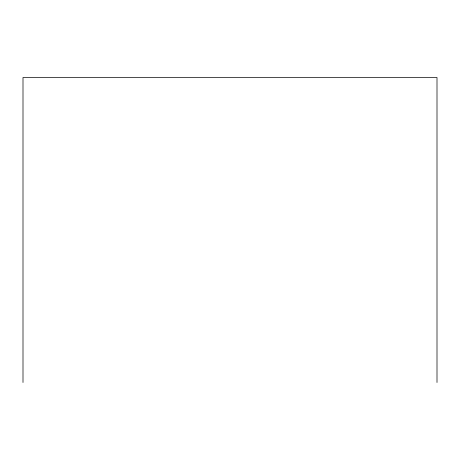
<?xml version="1.0" encoding="UTF-8"?>
<svg xmlns="http://www.w3.org/2000/svg" width="460" height="460" viewBox="0 0 460 460"><rect width="100%" height="100%" fill="white"/><g stroke="black" fill="none" stroke-linecap="round" stroke-linejoin="round"><path stroke-width="0.69" d="M437 382.49L437 77.51L23 77.51L23 382.49"/></g></svg>
